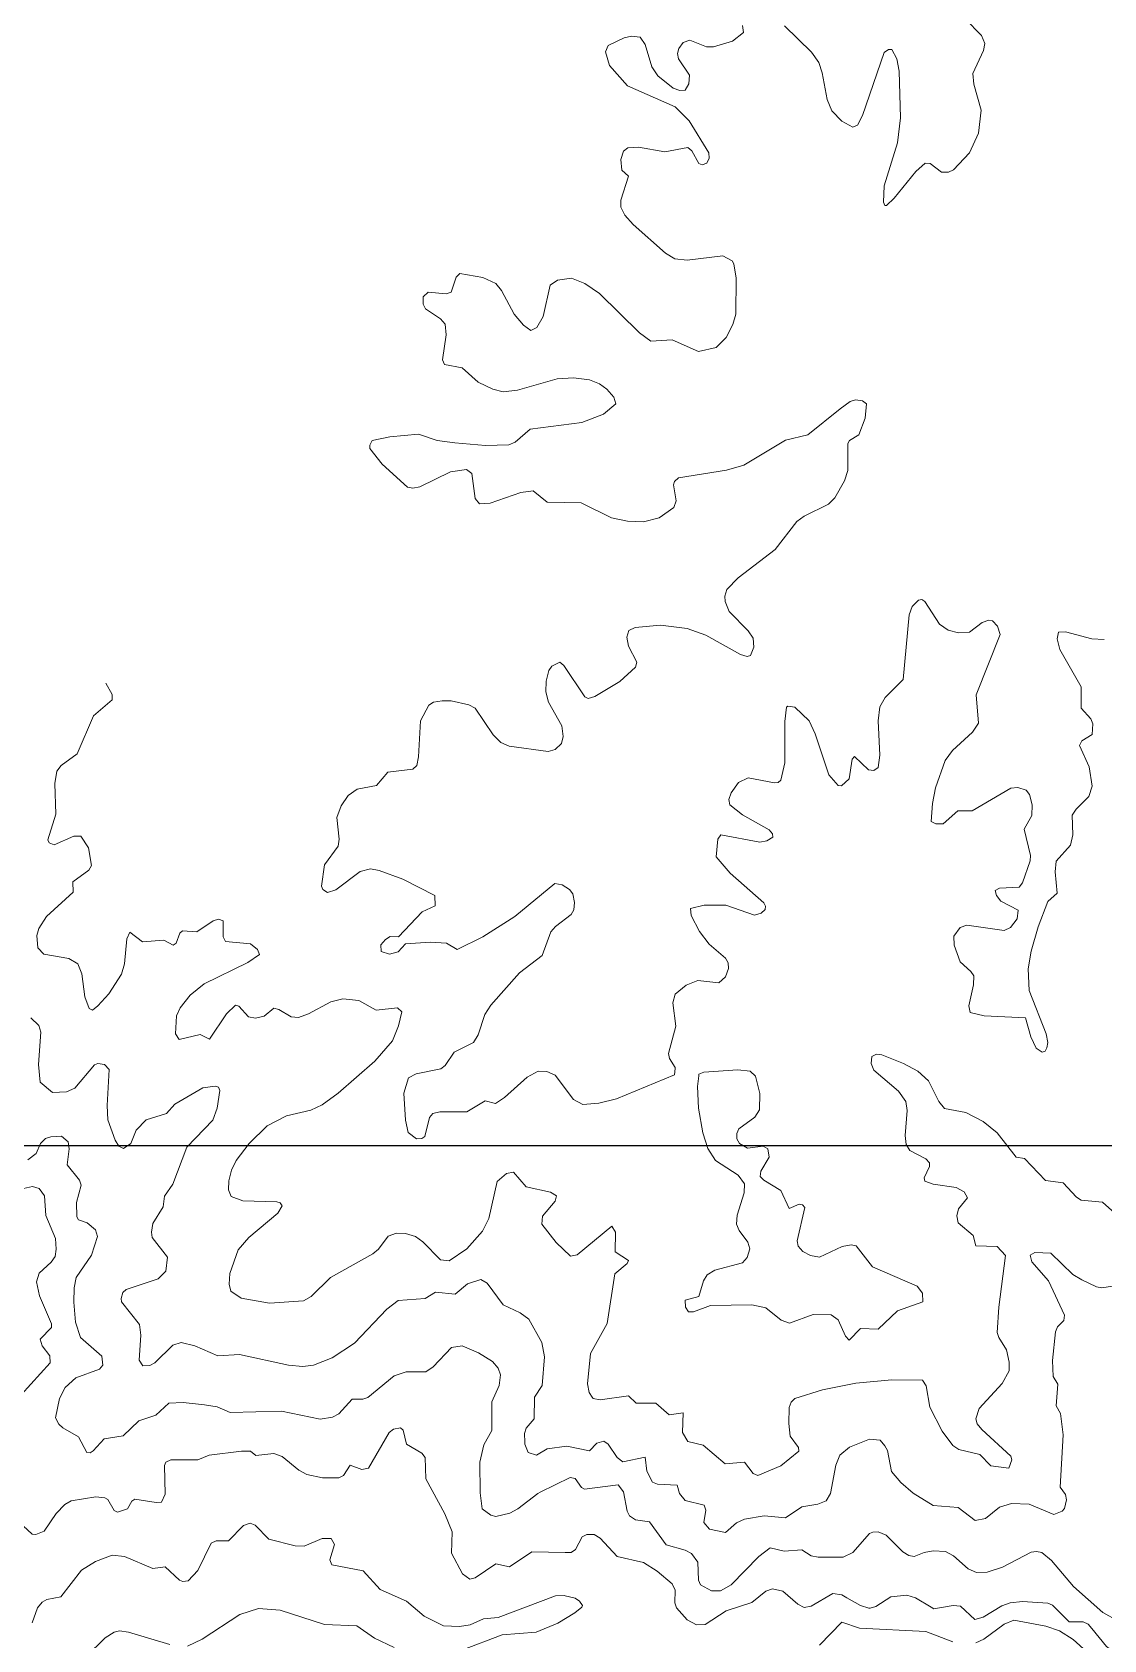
# Model space of a CAD drawing. Header units: feet. Extents: x -72 to 1107026, y -16 to 8357890.
# Drawn here: x 823197 to 838074, y 8273233 to 8295541 of the extents above; entities that cross this region are included whole.
import ezdxf

# ---------------------------------------------------------------- set-up
doc = ezdxf.new("R2010")
doc.units = ezdxf.units.FT
doc.header["$LTSCALE"] = 10
doc.header["$MEASUREMENT"] = 0
doc.layers.get('0').update_dxf_attribs({"linetype": 'CONTINUOUS'})
doc.layers.add('CURVAS_PERU_500_PSAD-18', color=23, linetype='CONTINUOUS', lineweight=5)

msp = doc.modelspace()

# ---------------------------------------------------------------- linework, layer by layer
at = {"color": 1}
msp.add_lwpolyline([(842428.9115638807, 8122447.358612711), (719446.710733898, 8122447.358612711), (719446.710733898, 8280092.372431142), (842428.9115638807, 8280092.372431142)], close=True, dxfattribs=at)
msp.add_lwpolyline([(842428.9115638807, 8122447.358612711), (719446.710733898, 8122447.358612711), (719446.710733898, 8280092.372431142), (842428.9115638807, 8280092.372431142)], close=True, dxfattribs=at)
at = {"layer": 'CURVAS_PERU_500_PSAD-18'}
for points in [[(833057.0568990763, 8295633.624366608), (833072.8392182387, 8295536.1605362), (832916.7133736302, 8295417.307825394), (832654.9674378296, 8295335.452393942), (832555.8453515269, 8295334.91530199), (832324.808332168, 8295428.544780766), (832234.7244206656, 8295395.830035333), (832175.180757032, 8295315.820178153), (832155.5628849559, 8295244.243414595), (832170.3143053423, 8295171.342870064), (832323.3252977576, 8294946.305979398), (832310.408146397, 8294822.758237615), (832262.029533502, 8294736.695428099), (832189.5230759722, 8294729.040308684), (832095.9153887844, 8294763.615093783), (831882.0139286359, 8294933.771494357), (831798.7274412398, 8295057.999904964), (831707.2368345964, 8295369.528040751), (831636.7926688511, 8295469.965864666), (831514.6223379958, 8295484.608749215), (831417.0491174575, 8295463.108638391), (831192.2697279431, 8295355.807236968), (831156.9998647765, 8295266.342936013), (831212.5177687888, 8295077.203952457), (831462.5205696158, 8294798.214343556), (832122.8098253203, 8294504.996249847), (832317.2442062242, 8294311.621008778), (832591.4409697026, 8293864.733947372), (832592.6478953783, 8293790.963856452), (832563.0237387535, 8293722.311584005), (832496.5246399337, 8293698.797609696), (832452.4453587171, 8293720.444700677), (832354.8713068574, 8293894.508299896), (832297.3920363276, 8293940.130383393), (831981.2718898386, 8293879.334398858), (831612.3230118838, 8293944.098664218), (831464.7312152608, 8293936.609457915), (831405.9286114367, 8293890.68381859), (831366.684323083, 8293774.303962521), (831384.1948764657, 8293626.183685351), (831473.2743786913, 8293542.127552833), (831370.1245011024, 8293209.572468327), (831366.8781546049, 8293110.489124205), (831423.681415848, 8292999.778209388), (831541.4575895604, 8292870.701976504), (831989.6877972295, 8292472.157957368), (832117.2887455896, 8292394.611958709), (832290.269978866, 8292377.20498961), (832785.3708861595, 8292438.463298878), (832913.1992075148, 8292366.392359217), (832939.1487885604, 8292323.880348874), (832970.864203344, 8292126.678438412), (832962.9915382223, 8291627.257918921), (832924.6121112998, 8291482.653110892), (832833.0350412419, 8291305.139626127), (832693.5966072713, 8291164.471903033), (832448.2160017336, 8291110.136781079), (832083.1343669223, 8291271.843979294), (831787.2950238559, 8291253.09847417), (831627.7104310824, 8291370.803791124), (831074.0541177848, 8291912.665136378), (830869.0023693317, 8292055.251600205), (830684.1646671742, 8292129.123018574), (830487.6845435861, 8292100.45209195), (830386.6904961623, 8292030.991374721), (830290.1957732401, 8291594.45925923), (830204.2083406755, 8291442.635948865), (830119.1601149121, 8291403.0876364), (830017.366218195, 8291473.662986287), (829888.3898148951, 8291626.363601634), (829711.0630833441, 8291956.155111111), (829631.4139527078, 8292051.856021347), (829451.6574565909, 8292136.333687405), (829133.6958748293, 8292192.449263519), (829081.3097725736, 8292142.972105503), (829013.1406659896, 8291931.264525535), (828942.4404680312, 8291910.028392273), (828693.8941527179, 8291931.564892683), (828624.2201599142, 8291867.611624211), (828626.9856966697, 8291768.178846993), (828659.5820254348, 8291701.552622935), (828867.1225200968, 8291563.571435418), (828932.1422731171, 8291489.271956258), (828945.6440158652, 8291341.10231682), (828894.1216189221, 8290995.226105271), (828923.0572710893, 8290929.725683995), (829165.1522049444, 8290881.447922528), (829390.0166029483, 8290685.767423223), (829591.2702200722, 8290585.484258351), (829736.3578492489, 8290549.472745602), (829934.3748809505, 8290572.464867842), (830486.7846193509, 8290729.891434133), (830711.1742011141, 8290743.328063799), (830934.4521732943, 8290718.130214497), (831073.1867386689, 8290662.361869654), (831173.4724726023, 8290588.201990248), (831270.5429306802, 8290474.198609241), (831301.1421803879, 8290381.364471161), (831128.9641904416, 8290241.658532107), (830826.7827467063, 8290123.333187671), (830109.3593608632, 8290033.532876275), (829903.9705074776, 8289853.79689072), (829812.9583062984, 8289815.995493092), (829488.4764483307, 8289804.413223191), (829065.188412585, 8289841.855509459), (828817.485943956, 8289875.049922582), (828560.5196474508, 8289964.655452359), (828162.3940653678, 8289925.911715559), (827918.1069949048, 8289875.86000065), (827882.3822058432, 8289812.132607391), (827886.0734980342, 8289762.666128701), (828057.1915576006, 8289547.845651248), (828406.3096016645, 8289227.275345517), (828479.6468278505, 8289214.744525745), (828577.5905331036, 8289233.465624984), (829003.7568681841, 8289441.699327924), (829224.5401748536, 8289473.841721643), (829299.1504345905, 8289414.943891102), (829347.6662311552, 8289069.412000488), (829408.5847787298, 8288996.751851877), (829557.0970695331, 8289003.414792354), (829981.6560048927, 8289151.970986713), (830153.799756285, 8289175.495094546), (830344.3907223059, 8289018.218603591), (830817.2376924509, 8289010.855524953), (831240.4839746193, 8288800.717327889), (831460.3033666093, 8288753.693604129), (831684.7623186548, 8288744.695644711), (831901.4684249787, 8288800.897237121), (832102.4303206622, 8288946.185921405), (832135.578801265, 8289038.315047001), (832098.519040588, 8289259.59726401), (832113.9894654613, 8289306.59716562), (832169.02966002, 8289356.649738972), (832834.261066969, 8289464.29543077), (833074.0806538975, 8289533.347764287), (833652.7921731141, 8289879.333384916), (833965.8734373378, 8289952.857475774), (834412.888064993, 8290313.738557363), (834553.396638426, 8290417.914380487), (834623.9370763393, 8290441.151988411), (834722.278353909, 8290424.705394485), (834780.6284276855, 8290381.543132985), (834761.6229025087, 8290183.785130534), (834671.9088987827, 8289951.127915507), (834544.8754806565, 8289872.923087637), (834517.5428679523, 8289832.17724367), (834519.929050745, 8289458.674316656), (834474.5615106022, 8289315.899929898), (834338.4911679572, 8289077.932684452), (834250.6779248054, 8288989.355333358), (833914.7934867346, 8288824.191181138), (833813.7355729123, 8288751.157816123), (833512.0792389158, 8288363.324195194), (832995.9505664312, 8287968.307559346), (832839.9468862035, 8287806.58162473), (832810.2023737609, 8287713.0193658), (832818.2589449742, 8287638.573697816), (832873.417159555, 8287499.763799353), (833135.3557032405, 8287232.668585733), (833205.9789514625, 8287130.178140429), (833213.5487114314, 8287006.599489977), (833169.9806945702, 8286890.993944591), (833124.0423948197, 8286878.897010682), (833028.4294388376, 8286907.596237535), (832548.0107728521, 8287174.732138769), (832288.4298029011, 8287264.414946048), (831917.1391894873, 8287310.430631776), (831569.642967937, 8287278.025052465), (831478.6921647727, 8287238.912536325), (831454.182664559, 8287143.668242613), (831473.1384312976, 8287020.869845248), (831588.8690937047, 8286800.073725905), (831573.7863886149, 8286729.141400793), (831352.6159760077, 8286529.24419422), (831009.4982883637, 8286323.643627947), (830914.1555794999, 8286296.268333556), (830869.7672706551, 8286316.313380348), (830578.3071975986, 8286751.490162211), (830520.3723823268, 8286797.782214873), (830410.8885640783, 8286744.697952377), (830370.2075981065, 8286682.518150005), (830333.9210627694, 8286537.24084924), (830328.3697208932, 8286387.601453232), (830363.9632650071, 8286242.677820902), (830548.2034772554, 8285916.690840451), (830566.7402213287, 8285769.04259836), (830546.4548640309, 8285671.444655153), (830456.5045591947, 8285587.707486043), (830361.4827164945, 8285557.711821398), (829818.8603826315, 8285635.134525879), (829705.0217651988, 8285686.235592935), (829596.8585571528, 8285788.652510999), (829345.1154100284, 8286158.839876463), (829257.8634581976, 8286207.20940691), (829014.9459315452, 8286262.012252836), (828890.040211625, 8286262.810519553), (828767.1122879154, 8286241.868917547), (828705.2777846963, 8286200.160459795), (828585.7812684237, 8285983.781747952), (828559.421156877, 8285485.515456842)], [(836147.1185404775, 8295727.534497306), (836373.8137319364, 8295495.035795847), (836422.0957147712, 8295381.574924636), (836401.9313436409, 8295284.428637233), (836255.4334385293, 8294968.583127072), (836269.1135408502, 8294819.833003648), (836369.1310061896, 8294458.854144541), (836333.7372999435, 8294137.517704457), (836206.6810523599, 8293867.329701511), (835984.386917284, 8293631.270430164), (835917.9854199961, 8293597.827526961), (835818.8580286123, 8293597.372405116), (835661.3735621512, 8293718.664744225), (835591.6844894427, 8293723.021140026), (835461.4320310084, 8293606.645699245), (835164.2365666622, 8293236.121608437), (835054.226134063, 8293134.793901393), (835031.6074131432, 8293136.340103535), (835015.9905154416, 8293183.57947802), (835021.7654276035, 8293407.938184002), (835209.974269974, 8294003.234136537), (835249.5664529772, 8294350.651313378), (835233.9549939691, 8295000.177665099), (835200.9016104441, 8295171.870883221), (835132.7256712981, 8295301.124563981), (835082.9438880594, 8295299.418935641), (835022.2084614213, 8295258.889820732), (834725.4412849294, 8294383.372097354), (834653.0116098691, 8294252.552789931), (834589.6823552577, 8294220.435324458), (834436.8472212952, 8294303.454704646), (834298.9670610736, 8294447.293726869), (834231.6737315464, 8294608.002587374), (834165.2038888736, 8294976.988535785), (834116.0265174389, 8295118.37074862), (834017.0092682496, 8295262.221870882), (833641.690117866, 8295628.733250138)], [(832122.3659608664, 8281159.823322864), (832123.8524981579, 8281172.751297686), (832042.8277187725, 8281297.258946918), (832031.9584549414, 8281370.006258002), (832132.4073235351, 8281750.103315743), (832088.86770031, 8282071.799934581), (832123.1105193511, 8282190.120940443), (832275.9892315033, 8282316.452403923), (832437.6336256043, 8282382.638910075), (832731.3833093923, 8282349.939817001), (832822.6984748396, 8282432.983076957), (832862.5693813569, 8282550.280715984), (832859.2468703495, 8282624.913358231), (832823.2952989689, 8282689.971337727), (832595.2487284392, 8282884.236848213), (832459.79151504, 8283063.457497926), (832343.0094782898, 8283284.224083491), (832334.8782116964, 8283382.265825706), (832525.5670399985, 8283427.983217883), (832825.1848200904, 8283424.999097593), (833223.7806156087, 8283287.835191002), (833318.6254580743, 8283316.901135225), (833374.1724985592, 8283365.434856711), (833378.9815208551, 8283414.859383069), (833354.4438974796, 8283457.464758472), (832884.19868331, 8283868.882044076), (832691.9708297513, 8284096.524479749), (832715.2360526598, 8284343.037267774), (832758.7476133383, 8284401.583495085), (833297.0973754915, 8284303.054142033), (833395.2533625022, 8284320.175413532), (833480.047638339, 8284369.924923809), (833474.977183174, 8284418.794805226), (833426.3719046197, 8284474.366166966), (833055.4920131443, 8284681.481177105), (832879.9850643339, 8284820.251395836), (832868.0967602031, 8284892.459926442), (832900.4079074613, 8284986.782113869), (833002.2981993139, 8285127.464753555), (833135.249037165, 8285193.522989094), (833501.4815966348, 8285123.194104386), (833551.013107322, 8285127.715937732), (833587.413830823, 8285160.09959718), (833643.2793673992, 8285402.23053487), (833645.4242547448, 8285977.177106434), (833667.9656716681, 8286175.414636367), (833687.3637177603, 8286190.066037973), (833784.6316118286, 8286172.760217668), (833984.7716849586, 8285986.846620228), (834068.0239582956, 8285805.440599401), (834254.7208385345, 8285235.648366796), (834385.6033555048, 8285087.977346674), (834433.7955839069, 8285080.874226395), (834540.4368386897, 8285181.09412627), (834581.8789469235, 8285452.280525363), (834610.6606302452, 8285490.223882413), (834807.6159134322, 8285303.316545658), (834879.9447795041, 8285296.869514053), (834942.850301557, 8285336.01090453), (834962.2376303456, 8285508.606312214), (834939.7598472601, 8285983.033664651), (834965.6689983038, 8286180.857664342), (835038.3631764185, 8286310.826417619), (835289.3127288257, 8286557.606944222), (835369.0411168365, 8287454.11307218), (835410.6886883011, 8287571.26247453), (835499.8716239918, 8287657.167854742), (835547.5821013765, 8287670.453380846), (835587.0185148129, 8287640.81145338), (835790.2656514754, 8287326.468572174), (835911.6198759086, 8287241.019023125), (836057.3762713898, 8287207.521783574), (836206.5815255612, 8287214.562046304), (836384.7338409038, 8287350.002024135), (836479.006389949, 8287379.543826461), (836527.9556490756, 8287370.952812929), (836595.5201996862, 8287298.193211731), (836633.0594263504, 8287181.450063907), (836299.68778512, 8286347.388628148), (836331.3106040631, 8285952.89092851), (836249.8296549672, 8285827.883156701), (835974.3157555155, 8285573.661116746), (835871.043010497, 8285433.262482068), (835737.5486114661, 8285056.861798007), (835692.7073923713, 8284836.404845896), (835678.0328701597, 8284589.674594965), (835742.8139988418, 8284553.435709345), (835840.7973047607, 8284554.697465864), (836047.317768134, 8284734.076920196), (836243.8789388756, 8284733.764240183), (836780.4354879854, 8285051.405359902), (836879.5235048935, 8285061.874821085), (836996.5706815829, 8285024.534821563), (837039.6451469592, 8284963.563001118), (837077.8359141955, 8284819.279628117), (837073.8934806852, 8284669.686723611), (836967.2847941644, 8284482.282531069), (837054.138664369, 8284118.343490795), (837051.946376766, 8284043.511483443), (836942.1975035316, 8283738.429456399), (836898.4581951783, 8283679.050573723), (836625.1374029703, 8283664.8083546), (836563.7789418566, 8283631.55366059), (836583.352957472, 8283559.859561693), (836642.8666712665, 8283480.335754052), (836885.4701868356, 8283356.388209889), (836871.1241055685, 8283236.470292225), (836779.3897640926, 8283118.893843458), (836691.0392832949, 8283075.345082087), (836173.1149805777, 8283148.982540624), (836080.1993117144, 8283116.33247736), (835991.8829866097, 8282998.570902955), (835995.6617265461, 8282874.256418883), (836080.0392854256, 8282639.702686481), (836228.7556327683, 8282508.149701235), (836267.037688547, 8282445.143973486), (836263.0677090315, 8282320.665522034), (836197.5308026886, 8282028.052145474), (836217.7242512451, 8281935.666894407), (836410.7870794965, 8281893.17046456), (836986.1742759324, 8281863.987078466), (837059.4874412047, 8281598.892245831), (837134.6479938233, 8281442.222185062), (837215.7062494296, 8281385.17719433), (837258.9666847815, 8281403.31887988), (837284.3339984261, 8281446.349510895), (837296.2882216885, 8281519.476418991), (837270.5556687957, 8281641.722365141), (837038.296849126, 8282245.26492252), (837024.0358710187, 8282543.47987535), (837066.5726799562, 8282789.704116045), (837162.5939267743, 8283126.248362717), (837297.8345769865, 8283476.020376584), (837424.4199965701, 8283592.973366603), (837397.8697916665, 8283889.652262839), (837410.874521462, 8284037.318064584), (837610.2265688368, 8284259.573227997), (837640.9792335923, 8284403.666403418), (837635.0996176221, 8284676.424289983), (837688.5050364487, 8284760.331147068), (837864.9496619302, 8284937.070409626), (837910.2507069712, 8285077.626682753), (837867.6481046426, 8285348.453781093), (837737.1693129685, 8285644.099352745), (837766.0796167664, 8285708.69145022), (837913.5219294769, 8285795.882365474), (837921.716239474, 8285943.585876026), (837891.3986321954, 8286011.539610922), (837759.6668626876, 8286160.586772623), (837760.6304664498, 8286457.039406681), (837462.7932442308, 8286976.802705675), (837425.3983607889, 8287121.440091879), (837444.6336877407, 8287216.428004909), (837543.0204210819, 8287221.611632098), (837904.9597270215, 8287124.227641879), (838078.7763351151, 8287114.887319129)], [(824222.0958094487, 8286509.248929435), (824308.3581052879, 8286350.381406733), (824309.9862850492, 8286277.596355627), (824047.01264826, 8286052.97683475), (823821.2602595226, 8285525.818575788), (823600.8339260942, 8285363.878042655), (823537.8413500867, 8285287.670960503), (823511.1165492593, 8285115.640493464), (823526.8909578708, 8284691.398063868), (823415.6484579671, 8284335.223574965), (823433.2853495637, 8284290.237493921), (823502.9640305957, 8284265.443064), (823776.763663928, 8284384.086245514), (823873.1086846532, 8284385.820309124), (823981.174602859, 8284220.763898961), (824021.3577609968, 8283976.28034916), (823983.4702974496, 8283913.312078039), (823762.173339284, 8283752.794659336), (823765.8955586944, 8283605.257768752), (823395.7423640459, 8283271.90182982), (823290.1355175487, 8283103.052491252), (823263.9084904622, 8283006.811915716), (823275.4871517116, 8282833.578315366), (823361.7356879454, 8282747.186325401), (823706.0992995698, 8282688.926811033), (823832.0239065164, 8282612.086565832), (823889.142600919, 8282475.316374217), (823930.8550576284, 8282153.119351681), (823989.1716616313, 8281991.796937143), (824032.792222302, 8281967.998272228), (824109.4460580084, 8282028.613515033), (824260.2839534106, 8282195.42542786), (824436.359035649, 8282467.739869391), (824477.7164594317, 8282611.407002741), (824513.7005659762, 8282959.403381301), (824551.1770668501, 8283050.267617655), (824726.9625796325, 8282916.072125463), (825023.8171862843, 8282940.642011273), (825156.902009767, 8282873.528802929), (825197.0485753164, 8282897.872280688), (825249.5964606409, 8283038.090950384), (825286.512233441, 8283070.13407547), (825484.7005534547, 8283058.190079327), (825710.612479245, 8283211.714857605), (825782.531990521, 8283231.675067369), (825849.5619612529, 8283209.756660022), (825850.8231337713, 8282985.83292029), (825883.1699061613, 8282921.295146778), (826227.6512996422, 8282888.427936994), (826324.679666922, 8282810.731141949), (826354.557056799, 8282744.08962175), (826192.4919833306, 8282629.906913724), (825586.1702264203, 8282334.90325938), (825392.1436873502, 8282177.715135931), (825250.2177299855, 8282003.870951031), (825200.3813278961, 8281889.733133116), (825187.2390309977, 8281641.911402143), (825238.6269539841, 8281562.306286037), (825528.4382184295, 8281632.004191915), (825660.7644036717, 8281566.569541625), (825895.2810462343, 8281918.574859527), (826021.0881436273, 8282038.412723389), (826065.9826097828, 8282023.486405355), (826200.9869325908, 8281877.305110935), (826298.319271794, 8281857.634704025), (826418.6143931407, 8281884.935613955), (826550.0413139296, 8281996.450062774), (826622.120542825, 8281978.710250133), (826794.7569701718, 8281878.080390119), (826892.5116004625, 8281868.459176957), (827033.3493510238, 8281918.881213376), (827341.5007006531, 8282084.54456671), (827510.540086597, 8282126.409624836), (827733.5844683335, 8282104.586013887), (827970.4232459159, 8281971.749038205), (828268.1264690403, 8282001.558147573), (828328.8646360324, 8281948.528345154), (828284.7117075785, 8281753.805135638), (828197.7684386116, 8281546.76668321), (827954.4253047144, 8281262.89505491), (827446.256105646, 8280818.56319344), (827225.0570874684, 8280655.552711761), (827066.4506117357, 8280583.132958413), (826725.846222983, 8280504.276500904), (826460.036189877, 8280366.918029116), (826211.130759556, 8280121.417307738), (826031.0759084255, 8279881.970250092), (825964.7250950747, 8279747.66522073), (825928.7577184372, 8279602.283581406), (825924.8707490024, 8279477.624943973), (825958.3549185148, 8279384.823769076), (826119.650007532, 8279326.260299696), (826594.0267074872, 8279309.55113118), (826641.9828557204, 8279295.874907156), (826668.5582441281, 8279257.281078639), (826605.454986721, 8279152.163067225), (826203.6039642427, 8278814.622933237), (826057.6783055908, 8278644.376507726), (825941.6826484586, 8278315.659747321), (825930.4008252516, 8278166.426985564), (825954.9865055388, 8278070.284833765), (826097.8089595446, 8277974.431862894), (826490.1713146642, 8277904.731439515), (826962.827617317, 8277935.730529682), (827069.8403796218, 8277998.914718981), (827336.5646810477, 8278261.761759937), (827926.4882205415, 8278588.917489519), (828002.8392746695, 8278652.880441149), (828138.0871495327, 8278832.165117973), (828252.9464639167, 8278875.8148618), (828377.5583629574, 8278871.593387008), (828520.7050844263, 8278828.42449812), (828622.4304979558, 8278756.571679982), (828866.1940845131, 8278506.04540778), (828985.5764710383, 8278491.449520406), (829232.5173501945, 8278659.93185942), (829447.9670618307, 8278902.450405149), (829536.2807562384, 8279081.04120114), (829650.7726836484, 8279591.825671074), (829781.1599002327, 8279703.603243235), (829878.2069723525, 8279722.24641594), (830053.3966438603, 8279519.649656129), (830394.2946788243, 8279443.138020728), (830477.1038318856, 8279391.853547036), (830458.4758557036, 8279322.069407773), (830280.3870133394, 8279112.771698292), (830270.9730660887, 8279001.957652565), (830470.4206867418, 8278746.367135117), (830669.1021975654, 8278557.093613258), (830762.7074155745, 8278577.055786834), (831242.8472022285, 8278972.462390508), (831293.5227737012, 8278890.688375713), (831287.8366613807, 8278618.345444669), (831473.3697478939, 8278498.265396066), (831454.4494437038, 8278454.517568093), (831284.460194035, 8278310.444031397), (831178.4713297506, 8277620.173774695), (830948.0182750544, 8277208.182037017), (830907.5493241444, 8276786.244390819), (830929.0207530743, 8276663.396657607), (830969.7355251466, 8276600.852598775)], [(828559.421156877, 8285485.515456842), (828534.8915951252, 8285363.874504177), (828480.5670320162, 8285313.075323684), (828136.2007543354, 8285274.765063304), (827975.2632130934, 8285087.809220977), (827707.1030968842, 8285035.347491977), (827585.4263782275, 8284950.026396584), (827486.8046651401, 8284806.101091737), (827428.0665996431, 8284641.89112637), (827456.7174925276, 8284344.921209744), (827443.2768341909, 8284246.561254485), (827255.2095751325, 8283985.629813978), (827214.604175918, 8283689.335731426), (827232.4152455842, 8283643.534053142), (827295.5022768999, 8283604.121717196), (827410.950031599, 8283638.710617683), (827751.526325503, 8283892.294632752), (827893.8810567593, 8283932.09190478), (828016.3806694343, 8283909.65317632), (828345.0016168524, 8283789.208791175), (828787.6392625724, 8283561.874828575), (828793.8451814139, 8283416.776408133), (828611.5686268711, 8283332.671533894), (828284.7170075806, 8282985.358495373), (828168.4507216327, 8282991.17275268), (828104.3943039955, 8282952.697504614), (828037.5670345051, 8282878.848551489), (828041.1861767594, 8282784.022208422), (828156.9622767668, 8282749.226886354), (828276.4179007527, 8282778.802231381), (828378.2148458002, 8282888.649724807), (828727.2410326719, 8282914.94166515), (828950.1614295964, 8282901.073797368), (829096.0341685938, 8282810.922607312), (829455.4253621502, 8282985.466300772), (829898.0814327439, 8283267.643703877), (830454.7607612179, 8283726.076182474), (830552.1403325527, 8283709.855194648), (830657.6814514259, 8283643.491634051), (830703.5171929919, 8283584.820956954), (830727.560412284, 8283462.736277275), (830715.7514961562, 8283363.842409062), (830679.3611887814, 8283298.821879118), (830461.136822646, 8283132.500696567), (830396.8267982125, 8283056.593640582), (830276.725157435, 8282729.902882917), (829960.9172449759, 8282486.886904011), (829564.2562340628, 8282037.375851119), (829482.1230607496, 8281912.008922603), (829387.6357732173, 8281627.607502382), (829321.6577557593, 8281522.501378426), (829054.4905985941, 8281389.374109267), (828929.8371171805, 8281203.536456663), (828871.4112241901, 8281157.594931802), (828529.3869640558, 8281088.231296716), (828420.7167359233, 8281030.557242438), (828358.5756649891, 8280817.12768403), (828380.7848046084, 8280443.369674185), (828415.7541087898, 8280273.235341907), (828533.820902962, 8280184.867176518), (828608.0232802139, 8280189.830498883), (828649.2943857799, 8280216.898828748), (828711.8479911962, 8280482.949214305), (828759.4345209363, 8280538.516949194), (828856.2462223237, 8280560.856996824), (829229.9843342148, 8280558.788389895), (829485.0028599277, 8280713.188363593), (829627.3698204879, 8280673.991375678), (829752.1464069665, 8280755.953495689), (830069.5624052738, 8281038.434595627), (830220.0988107863, 8281125.79572542), (830343.9118348396, 8281121.04578555), (830455.6752500565, 8281067.064139353), (830712.8477535939, 8280730.256377666), (830840.8943235902, 8280659.466040989), (831064.67867294, 8280679.257734358), (831306.9333589838, 8280740.542233779), (832112.5965807844, 8281074.712988473), (832122.3659608664, 8281159.823322864)], [(830035.7839222527, 8275975.897885883), (830033.8932283723, 8276097.198880777), (830056.1427698813, 8276168.07152426), (830167.415499789, 8276301.476322356), (830169.5925962678, 8276599.833031096), (830279.0827188881, 8276762.839793695), (830311.2350932986, 8277160.636955095), (830274.4040284206, 8277356.438069161), (830089.4539601982, 8277681.230301314), (829971.0137510018, 8277772.163584583), (829733.8800791134, 8277879.160576583), (829511.793529653, 8278180.652911169), (829427.5738239654, 8278231.422988651), (829239.0458326493, 8278172.510069743), (829070.6232129586, 8278028.522698997), (828798.1810856804, 8278054.931215022), (828650.8962642571, 8277967.186716665), (828279.2568297301, 8277940.279953381), (828120.8473324026, 8277819.294696188), (827673.4649308138, 8277349.253324847), (827359.6028147913, 8277144.707620765), (827104.385171755, 8277044.020454595), (826955.8214014984, 8277025.871226277), (826756.6958119685, 8277042.3269105), (826074.5614200351, 8277194.409629784), (825776.4282839724, 8277171.746770361), (825457.7971313857, 8277312.909279408), (825264.0285638797, 8277359.603413391), (825148.3586899566, 8277319.763241635), (824899.606532446, 8277074.465256062), (824832.787433059, 8277041.042029224), (824734.384360234, 8277033.67594807), (824683.0925419955, 8277113.15873647), (824704.287096488, 8277462.262385738), (824685.6105380771, 8277610.434549719), (824437.4180634073, 8277920.719930733), (824433.3315650525, 8277969.570614675), (824457.9913093036, 8278051.155725549), (824500.4348738688, 8278093.465816146), (824947.9491243053, 8278242.010130171), (825050.951307473, 8278346.897223778), (825078.1489228198, 8278542.137884352), (824863.4611619161, 8278813.758993097), (824851.8558628903, 8278887.439640515), (824873.2465647215, 8279010.243216194), (825015.091624537, 8279243.214724855), (825036.7689250812, 8279390.726474747), (825149.9519913384, 8279554.442397624), (825344.1818659429, 8280068.130755051), (825705.2211178925, 8280443.805867733), (825763.5275437234, 8280608.343633886), (825803.0581230454, 8280855.016480811), (825783.3290664902, 8280900.312575003), (825737.576987322, 8280917.455208462), (825566.2240769989, 8280891.662568103), (825176.8312084011, 8280667.539372932), (825064.2880710335, 8280535.636990472), (824779.3343858661, 8280446.117700578), (824640.1548972633, 8280304.544331172), (824565.2117415938, 8280120.967355479), (824464.9821309276, 8280049.123932119), (824401.0384704191, 8280081.319758726), (824347.9491711886, 8280165.776674884), (824248.9044229421, 8280448.257631312), (824236.5238757291, 8280647.479856126), (824264.1481990297, 8281146.457868501), (824200.8917228936, 8281218.441085038), (824109.6564817074, 8281230.108046912), (824064.3578044176, 8281210.986795937), (823787.983765245, 8280889.289685406), (823676.424728361, 8280835.701662378), (823479.5452378134, 8280828.486071119), (823307.1306053142, 8280970.047847899), (823283.3801665632, 8281216.636149453), (823317.3171501311, 8281665.223620634), (823289.1763963824, 8281758.762430775), (823180.2122656396, 8281861.491220359)], [(830969.7355251466, 8276600.852598775), (830982.6769257928, 8276580.981083766), (831079.6658219374, 8276563.660557349), (831474.7814557118, 8276617.395517522), (831580.1096984758, 8276518.245231196), (831853.4423190039, 8276516.500217341), (832040.6840222231, 8276355.045534926), (832232.2063975751, 8276382.906913064), (832224.7954234337, 8276111.262196999), (832298.6836350543, 8275984.316264354), (832513.34324195, 8275932.379941348), (832818.8469892888, 8275677.110682474), (833086.562988546, 8275698.638115196), (833205.644651378, 8275539.669431824), (833270.2222153032, 8275511.156804541), (833590.5181326015, 8275649.013438871), (833841.8701929576, 8275852.897942027), (833836.8442470523, 8275899.951460295), (833719.4176078315, 8276060.406292004), (833702.6088177515, 8276234.647347675), (833707.059967908, 8276458.959348338), (833732.2349788107, 8276529.322873113), (833786.1661156975, 8276579.803811753), (834166.2049337428, 8276703.702225125), (834632.34551086, 8276794.455443591), (835130.0440049913, 8276841.435233185), (835554.6405026424, 8276835.593671433), (835608.458533097, 8276756.363129324), (835655.672391287, 8276461.079265089), (835828.9586969845, 8276128.563009592), (835978.9170420384, 8275929.165749471), (836060.978290732, 8275873.812379415), (836351.8361838355, 8275806.151712919), (836506.7912698151, 8275646.14664899), (836753.5431088903, 8275613.281858955), (836795.8557731982, 8275732.610769934), (836782.4429755223, 8275779.213565351), (836379.6476878409, 8276152.491409032), (836315.8674124444, 8276229.422806256), (836296.4873795339, 8276301.181908771), (836341.0789371973, 8276441.282101812), (836662.6509394977, 8276790.305661174), (836759.1559336832, 8276963.385637579), (836758.6670784196, 8277087.875179254), (836719.9508070275, 8277258.490119698), (836613.7137729106, 8277426.452552602), (836594.9110760696, 8277498.103623446), (836615.2282448012, 8277847.445067543), (836708.4604139244, 8278566.569505068), (836592.601851528, 8278691.988671611), (836295.8438661325, 8278701.938325388), (836257.3925913717, 8278841.418369612), (836050.7344388136, 8279020.596723389), (836033.3331938878, 8279117.804710883), (836054.9588907418, 8279215.050026044), (836182.6620602047, 8279365.365269437), (836133.4053120397, 8279449.226251267), (836024.7658534115, 8279508.633268228), (835703.169225198, 8279553.809766119), (835587.4176881518, 8279597.709917349), (835578.1239732087, 8279643.674563798), (835651.9892896956, 8279802.157849677), (835652.6538220625, 8279851.244758607), (835601.7096654449, 8279905.13008463), (835382.4546810847, 8280024.42004714), (835329.9348775777, 8280107.240450435), (835317.2589361942, 8280231.219266805), (835344.0290464822, 8280580.042196266), (835322.9562929622, 8280702.725654576), (835222.1961874063, 8280844.042482434), (834880.6533029221, 8281135.496416497), (834845.8451704683, 8281228.31431196), (834853.0409496697, 8281326.988911862), (834917.9393451703, 8281359.818185513), (834991.6603341918, 8281351.741667153), (835293.8843257311, 8281232.221917486), (835491.4610023339, 8281124.939197003), (835638.1360252757, 8280991.025550437), (835784.2549098227, 8280701.010903361), (835863.5758187457, 8280605.290458922), (836155.3657426208, 8280549.307354033), (836400.3148226015, 8280424.958822684), (836594.4318474361, 8280268.52915431), (836854.2432227491, 8279932.258403314), (836970.6045689398, 8279913.733315217), (837262.8732046245, 8279606.756470594), (837507.8557109209, 8279574.704794005), (837693.1865559521, 8279374.645118842), (837756.7419608885, 8279335.911148809), (838052.6567067326, 8279307.3013), (838445.5796070948, 8278961.276954217)], [(832450.4982084986, 8281058.1022691), (832431.5203013933, 8280909.729041219), (832444.8595364948, 8280610.20141501), (832508.5860027832, 8280266.132237829), (832577.0394803782, 8280052.03211188), (832682.5602499146, 8279883.642372217), (832996.1869577165, 8279679.220694906), (833083.5364913318, 8279560.674842837), (833081.7786427229, 8279436.676563138), (832985.3691470145, 8279126.477456052), (832974.4300877207, 8279002.512870439), (833012.5336623326, 8278910.968816603), (833133.1884563386, 8278751.593920904), (833160.3123054054, 8278656.852456459), (833123.9463521737, 8278538.308651088), (833057.94640116, 8278464.40587076), (832673.5512745638, 8278360.420880586), (832565.3736147573, 8278299.912678082), (832515.0875739133, 8278214.226989952), (832449.5220641962, 8277999.079062909), (832262.0813316954, 8277944.095363785), (832265.9431321622, 8277847.554795782), (832305.9399973725, 8277785.140393203), (832372.4524334241, 8277785.117174156)], [(832372.4524334241, 8277785.117174156), (832378.7772243484, 8277785.114038901), (832612.5828902919, 8277870.263264202), (833186.8172274362, 8277881.394341802), (833381.7735573731, 8277840.850509314), (833594.7419568407, 8277667.842797063), (833711.0384968624, 8277628.795423555), (834038.661763571, 8277747.12628617), (834286.7649748843, 8277744.36056685), (834385.3991692895, 8277672.367594652), (834488.0526470542, 8277444.718436766), (834539.6150162984, 8277393.041373292), (834693.5250606269, 8277550.909931815), (834940.6010217862, 8277544.030810392), (835210.627803899, 8277800.053494436), (835561.7725548742, 8277924.246308329), (835558.3351062806, 8278044.435066963), (835481.1191651605, 8278141.676316399), (834863.4767003257, 8278407.369087314), (834637.4131687055, 8278701.52617369), (834564.2508298474, 8278714.901339155), (834441.7294850049, 8278692.008118158), (834126.237057593, 8278545.011461696), (834003.7462887125, 8278565.362727623), (833893.0244798441, 8278622.529975703), (833828.478925372, 8278697.379747093), (833818.7307187673, 8278771.309535602), (833925.1203049666, 8279231.396877285), (833892.7165818531, 8279268.746020012), (833844.5950209964, 8279276.148567061), (833706.8578050635, 8279217.282057287), (833588.5357778049, 8279468.359551326), (833354.0410643935, 8279609.130561561), (833303.8948368242, 8279663.485641876), (833312.6055377568, 8279735.994435919), (833427.7942347645, 8279928.786600633), (833408.1420694699, 8280047.823417863), (833346.3023273132, 8280083.893156692), (833125.8573922486, 8280057.484785091), (833018.1326967282, 8280119.044397159), (832980.241728944, 8280182.52557648), (832977.1568710562, 8280257.088637645), (833008.7124101414, 8280323.893246884), (833230.7831948376, 8280485.048667441), (833295.6597848607, 8280589.221125163), (833300.2074342382, 8280812.898815056), (833238.0615909551, 8281053.695699641), (833166.1998248172, 8281121.691140515), (832993.2262067519, 8281142.633628507), (832519.5566113096, 8281111.592016757), (832453.4044882422, 8281080.802150319), (832450.4982084986, 8281058.1022691)], [(823137.2510019089, 8279892.355328074), (823254.0855472051, 8279983.154210906), (823311.289742174, 8280121.137409596), (823384.9094763119, 8280187.965977067), (823454.8472013832, 8280214.483263765), (823603.0362925646, 8280222.694940973), (823697.8379206232, 8280145.195013425), (823710.3258631489, 8280047.71090551), (823684.7284821233, 8279825.698289823), (823853.0026029141, 8279611.516155615), (823878.2079331044, 8279541.74306854), (823812.4537751138, 8279301.899136726), (823817.369149616, 8279103.248117397), (823842.5503639341, 8279060.712701451), (823960.1463364419, 8279019.962017341), (824074.7718474662, 8278924.057712282), (824103.1947023342, 8278831.354210587), (824020.1897983442, 8278570.731089205), (823810.663933365, 8278262.195141467), (823779.571609431, 8278115.791623647), (823774.4402096008, 8277916.019632037), (823797.3801410908, 8277642.09158872), (823868.3116802801, 8277430.25612879), (824166.63125401, 8277167.462328506), (824176.424464921, 8277044.649538564), (824130.7832273154, 8276987.907361878), (823802.8328246148, 8276867.314511662), (823653.7425755096, 8276736.13729598), (823574.8801913118, 8276580.406990001), (823523.1274236739, 8276312.895913482), (823566.5417710252, 8276223.69141161), (823623.4383960571, 8276175.312887843), (823839.4396476605, 8276051.732670111), (823957.8712763619, 8275833.0314498), (824004.866785398, 8275827.093590559), (824044.4511040812, 8275857.337311345), (824196.3521634164, 8276022.59887201), (824462.4125104306, 8276062.448467718), (824678.1337833554, 8276269.835994728), (824912.5562626617, 8276348.931707466), (825094.3326479949, 8276516.124453181), (825293.6317212604, 8276527.449532119), (825591.8089038162, 8276495.784501894), (825764.4281667855, 8276467.165278752), (825947.4275164973, 8276387.099979524), (826657.7308654035, 8276407.979196263), (827194.996218944, 8276296.326644729), (827366.8495930734, 8276323.832732974), (827455.3710814312, 8276367.716407249), (827638.2228366255, 8276571.68627386), (827786.1127010019, 8276570.610551438), (827856.0193290841, 8276597.357511275), (828220.9185880101, 8276897.989019431), (828386.8601856674, 8276951.515870499), (828660.4557544147, 8276949.584597101), (828763.4555646011, 8277018.789138637), (829019.3819805349, 8277291.377380625), (829164.7487670691, 8277312.284865632), (829394.8778602111, 8277215.839559451), (829585.4850308034, 8277096.609635052), (829668.223267717, 8277003.68842959), (829698.540525794, 8276909.317243565), (829681.7381781491, 8276761.047045656), (829577.7988365083, 8276535.017737582), (829576.3161270733, 8276135.971801169), (829467.9021193513, 8275940.524755598), (829411.9694703284, 8275697.155392532), (829415.8984660844, 8275272.79793327), (829445.1195940829, 8275049.592443778), (829562.9989495667, 8274963.984372882), (829635.5940910926, 8274946.422073231), (829829.1646735665, 8274992.526333235), (829939.5293973336, 8275050.729534108), (830214.8311701826, 8275264.978996954), (830247.4320692054, 8275280.858438515)], [(822912.094371659, 8276485.722960499), (823449.451618011, 8277076.650291355), (823443.8177113901, 8277174.935038739), (823336.0078229373, 8277311.148753135), (823310.6694757675, 8277406.322047681), (823464.1698780004, 8277567.634419341), (823467.6430179015, 8277616.654722233), (823299.4499758056, 8278006.698372455), (823258.4077884005, 8278201.294735357), (823294.9912360233, 8278318.555913804), (823459.1740496813, 8278471.821069865), (823514.8488953391, 8278553.976845397), (823532.7789156125, 8278651.97318821), (823520.4962261918, 8278801.193205204), (823386.4212563117, 8279122.289796286), (823367.5392358297, 8279395.327824457), (823295.9860419366, 8279496.269431273), (823202.7271516235, 8279523.835311731), (822910.7507955712, 8279460.082171747)], [(838219.5177521224, 8278144.849790184), (838046.6723924333, 8278118.58619573), (837973.2304649702, 8278131.833103692), (837769.446467041, 8278227.216958949), (837641.0403782246, 8278304.505782289), (837335.9339478799, 8278598.575982716), (837113.3603793716, 8278609.194982682), (837052.8142842147, 8278572.752751816), (837075.6992195365, 8278476.348563374), (837303.1291135233, 8278212.039859561), (837528.8067449189, 8277738.756652003), (837517.3213754228, 8277666.210077579), (837431.8751528927, 8277575.200421431), (837402.2273060177, 8277506.776516361), (837362.3762684086, 8277109.43218164), (837371.2877402913, 8276884.828199798), (837433.3974492342, 8276778.373246389), (837410.8616164392, 8276479.888228977), (837473.6801734177, 8276373.555349869), (837508.9551100752, 8276075.713333175), (837468.396798752, 8275349.739678487), (837542.9663271242, 8275250.532848504), (837554.3627136552, 8275177.294218662), (837526.7675699234, 8275055.799142472), (837496.1583550265, 8275016.735597292), (837380.5806118959, 8274973.098505932), (837038.9123831191, 8275116.466109005), (836789.7058944248, 8275124.468132043), (836623.5630775742, 8275074.714633294), (836430.6190597434, 8274916.813153349), (836285.2546460778, 8274889.627816474), (836049.2578571844, 8275067.827524993), (835702.2998960295, 8275098.423404223), (835426.1251446896, 8275268.32048369), (835256.3925683284, 8275415.871959344), (835127.2046700267, 8275567.956892937), (835069.1115213371, 8275861.049721858), (835034.0127425585, 8275926.501318838), (834968.5846400103, 8276001.823894712), (834820.8393023461, 8276016.127016515), (834541.5665154973, 8275907.63944691), (834408.4530766914, 8275796.72555784), (834351.2354609581, 8275658.758367314), (834280.1606752097, 8275265.354189853), (834218.1589815951, 8275160.678865394), (834101.7144250739, 8275115.875920679), (833880.4629854829, 8275078.285399582), (833654.5333875894, 8274926.750327272), (833356.7125397567, 8274952.018652563), (833085.6715324945, 8274909.563597369), (832973.637177912, 8274855.408414702), (832819.4736061587, 8274720.224501529), (832600.2824053224, 8274767.601691493), (832522.9741597867, 8274859.716536873), (832548.0331704186, 8275032.449292305), (832523.8553758414, 8275100.528653856), (832263.682307287, 8275165.999881027), (832185.014561183, 8275262.286804243), (832150.8998842555, 8275379.660482168), (831878.2139131296, 8275391.793035671), (831809.2873129088, 8275418.824783966), (831727.8075760312, 8275571.656256074), (831708.3565605287, 8275765.294565424), (831395.4716233888, 8275702.145155344), (831318.0835654568, 8275763.338442245), (831192.7112023849, 8275949.96809957), (831131.7393216642, 8275990.396555665), (831036.4200285275, 8275963.373190258), (830933.6499863814, 8275856.944080691), (830618.7208904733, 8275920.372087158), (830346.9335212599, 8275881.926380254), (830196.2000863431, 8275795.993205679), (830080.3436710763, 8275833.001127451), (830036.2251910295, 8275947.677764869), (830035.7839222527, 8275975.897885883)], [(830594.1902156917, 8274446.701640485), (830131.6777192649, 8274454.492101459), (829823.1218834927, 8274246.0626041), (829632.3654164062, 8274288.97987829), (829345.129936353, 8274091.802431923), (829273.052938709, 8274076.568361362), (829172.9561505266, 8274147.929178851), (829020.508132201, 8274433.355986755), (829029.8092307872, 8274730.555472482), (828925.8995976492, 8274983.490627284), (828663.4732176939, 8275466.049742372), (828653.3493418071, 8275763.615854771), (828607.7927052707, 8275821.948652679), (828394.6215414926, 8275949.914106973), (828347.2716530282, 8276142.271410557), (828310.1354246184, 8276172.446403065), (828212.5655269548, 8276156.587662), (828153.4170203609, 8276111.798255758), (827865.4058732626, 8275614.889122701), (827772.2918914612, 8275594.334986437), (827612.3604193964, 8275657.560224843), (827518.9313643151, 8275512.969213964), (827453.1082086388, 8275482.463774825), (827228.682620855, 8275480.435380376), (827009.2988132497, 8275528.389532594), (826899.375819981, 8275586.929143927), (826666.6180320382, 8275775.869577133), (826551.0495428306, 8275819.633543981), (826303.4046256943, 8275790.13488244), (826227.3005369802, 8275852.486228641), (826102.6109772178, 8275851.461001669), (825656.3820020293, 8275794.821685285), (825495.3921226343, 8275729.587979808), (825120.6553097044, 8275732.024503027), (825055.2525285236, 8275696.056962662), (825033.1500521656, 8275652.50692735), (825044.721224326, 8275253.312816741), (824993.1477842238, 8275144.773228747), (824919.3748484508, 8275136.937719901), (824624.0692674727, 8275184.263439929), (824582.9111613326, 8275158.872565616), (824521.5405893612, 8275052.022154783), (824380.8535254188, 8275006.59841875), (824336.7002151608, 8275028.1152629), (824248.3921036543, 8275178.603754115), (824207.1285349878, 8275205.573334769), (824083.0844348707, 8275218.618253698), (823738.7610059087, 8275162.317597391), (823652.3977059852, 8275112.886254036), (823531.0202855885, 8274987.266415804), (823362.4414207222, 8274740.404338924), (823248.5791393993, 8274692.767501194), (823199.1648642027, 8274697.542151416), (823074.0288802857, 8274816.201732877)], [(830247.4320692054, 8275280.858438515), (830663.4962877512, 8275483.566995444), (830735.9841675186, 8275471.840687612), (830820.5624936334, 8275348.778277815), (830862.5334371519, 8275323.546382465), (831331.246607387, 8275384.401123919), (831404.8533258319, 8275288.346348236), (831456.7047576394, 8275018.802072702), (831489.1372488025, 8274951.878715897), (831571.7444020745, 8274896.922620269), (831766.6447849463, 8274872.118572526), (831999.9257754732, 8274550.511265097), (832263.6925793134, 8274479.417529989), (832349.4607162593, 8274428.676790535), (832439.6166632965, 8274311.262832058), (832444.876505164, 8274062.374524937), (832474.3719935454, 8273994.616449569), (832627.3792746258, 8273912.80950274), (832751.6774447802, 8273912.938890588), (832899.9984556742, 8273997.461008724), (833284.7798123468, 8274390.292592864), (833443.4686307055, 8274510.98450785), (833634.6233892678, 8274462.135400589), (833882.6302198502, 8274479.529527761), (834008.9701163251, 8274400.085355377), (834106.9047808115, 8274380.509251904), (834456.2748133794, 8274382.191883185), (834588.7063221796, 8274446.942094337), (834819.9187178735, 8274708.204552863), (834865.6157866449, 8274728.007105511), (834940.1776229672, 8274732.642368889), (835053.5753002529, 8274684.487903054), (835282.6155776295, 8274454.3134202), (835366.6916384883, 8274401.236350983), (835440.3258351327, 8274390.252630747), (835578.717545544, 8274446.7569996), (835702.1622346621, 8274465.837683236), (835876.0138574592, 8274459.795034453), (835984.8869994562, 8274399.826288316), (836190.7984767241, 8274217.747887362), (836304.184797368, 8274167.636622461), (836453.2849077701, 8274173.906262385), (836668.4908210814, 8274239.077687353), (837066.0574539609, 8274447.733193062), (837140.1923548235, 8274457.563077353), (837213.8121464159, 8274444.834503897), (837347.0353574755, 8274333.219425521), (837653.9629361338, 8273970.835436335), (838061.3628626673, 8273613.251529766), (838278.74515473, 8273491.587936606)], [(830596.7438994491, 8273845.243545103), (830587.9284021811, 8273847.39820418), (830463.5029288859, 8273841.232952811), (829667.7573539221, 8273544.201117722), (829460.7909521444, 8273524.987197039), (829278.9336268493, 8273442.978559878), (829131.1738220754, 8273417.536209511), (828907.8101483674, 8273429.215401599), (828638.7390864916, 8273559.233342168), (828391.3808426285, 8273768.956589979), (828026.879620801, 8273931.718174297), (827794.1887431938, 8274189.363384895), (827356.7334480472, 8274274.677321464), (827330.9355466496, 8274340.733353473), (827392.8174430847, 8274555.084688701), (827347.5362662369, 8274640.88192012), (827224.7255325904, 8274638.740568162), (826971.3841709645, 8274533.776955708), (826847.0544245278, 8274537.958214738), (826484.9644365911, 8274631.813036041), (826291.4618227301, 8274824.134021178), (826222.2610730354, 8274850.088566494), (826129.631881248, 8274820.206091296), (825921.9994880147, 8274605.217682266), (825750.008647427, 8274606.848800439), (825683.7290242189, 8274575.548218966), (825497.4768942886, 8274196.049681564), (825362.0892429576, 8274050.65528824), (825288.9672245118, 8274041.571763553), (825244.0603929629, 8274062.769328075), (825042.7971355747, 8274247.047746546), (824871.2839570709, 8274222.325448172), (824481.4398818694, 8274389.150423388), (824309.1066792713, 8274407.246980647), (824076.1589565221, 8274317.804915242), (823884.4774149267, 8274200.782368135), (823593.3588527343, 8273828.575812683), (823399.7106007626, 8273792.094366156), (823335.0771227244, 8273755.259698829), (823272.4561565727, 8273677.778441122), (823196.4610129673, 8273470.623968708)], [(834505.9142914223, 8273815.937641712), (834434.2290020977, 8273857.243046063), (834311.7222128648, 8273874.001184955), (834010.1056689844, 8273701.112773227), (833913.0443980201, 8273682.524851095), (833824.7733698669, 8273726.197448853), (833619.298526562, 8273907.901998368), (833474.7059029763, 8273940.79666353), (833381.6804839714, 8273907.414292667), (833188.3852283428, 8273749.441686125), (832832.2689806856, 8273635.225632045), (832537.9960899809, 8273446.339685049), (832420.5275284962, 8273438.732678118), (832291.0978759992, 8273511.522259178), (832140.5407436611, 8273676.804809002), (832117.169383663, 8273747.84091911), (832124.964924243, 8273922.275437226), (832082.603068619, 8274009.760462244), (831871.1349225065, 8274185.5733876), (831682.5684575994, 8274306.871750013), (831318.3676545385, 8274387.190809101), (831081.143694683, 8274642.282840163), (830998.1463193556, 8274696.223663302), (830899.0457573566, 8274693.182615304), (830831.1622340498, 8274662.317434867), (830738.7992310007, 8274486.693090688), (830677.6032707738, 8274445.284958165), (830594.1902156917, 8274446.701640485)], [(825355.7457936963, 8273145.148750891), (825557.4087763578, 8273242.986614677), (826081.4206080878, 8273583.184331014), (826340.5550588025, 8273669.407632441), (826637.8297934793, 8273644.756933641), (827255.9916890812, 8273445.798484346), (827704.2071976704, 8273425.473140434), (827950.6419734543, 8273257.598049267), (828220.5236535068, 8273127.332872753)], [(829163.6864720744, 8273087.720723681), (829722.8918866913, 8273302.752469023), (830194.9402164794, 8273338.450169928), (830494.5473313034, 8273463.025321246), (830729.4025174285, 8273605.715365037), (830826.6394914001, 8273684.308560753), (830835.7474012461, 8273707.549928539), (830794.0734138719, 8273768.64655821), (830733.0629986771, 8273811.922502424), (830596.7438994491, 8273845.243545103)], [(834828.3127332083, 8273674.395726986), (834812.4147573244, 8273670.197541834), (834693.947697916, 8273707.614157904), (834505.9142914223, 8273815.937641712)], [(835675.8773667976, 8273687.08703419), (835458.0822730203, 8273817.181158325), (835338.8855128239, 8273852.462776157), (835116.7391206902, 8273831.704304137), (834907.7599564295, 8273695.398207956), (834828.3127332083, 8273674.395726986)], [(835791.5543362943, 8273677.577837805), (835713.5545843054, 8273664.577350475), (835675.8773667976, 8273687.08703419)], [(837483.0774827334, 8273592.319967764), (837362.5687054424, 8273713.87454563), (837294.6787049633, 8273742.194896451), (836945.3212804283, 8273763.942788784), (836771.31736241, 8273748.461417069), (836655.2405863917, 8273703.201116505), (836400.3742703397, 8273545.150156733), (836280.4729250465, 8273515.641983161), (836081.7824693355, 8273700.496807816), (835983.4165440018, 8273709.531428952), (835791.5543362943, 8273677.577837805)], [(834124.1540353311, 8273160.306230526), (834438.0436775693, 8273480.345844149), (834679.6475623328, 8273393.182792066), (835603.0569669264, 8273346.848784291), (835975.6277287215, 8273203.886254553)], [(836295.3355765317, 8273189.766466152), (836409.5831271925, 8273240.095310653), (836689.4988336808, 8273449.399609993), (836826.2550247111, 8273504.2362252), (837268.8215395182, 8273424.084372923), (837457.8892762272, 8273359.688215418), (837646.4061944464, 8273237.725909811), (837980.6371683839, 8272936.379610225)], [(837727.3805749608, 8273482.41718859), (837590.0227091174, 8273484.457889906), (837483.0774827334, 8273592.319967764)], [(837906.0323196799, 8273389.611903111), (837855.8244123849, 8273451.150632338), (837788.4916849886, 8273481.502856474), (837727.3805749608, 8273482.41718859)], [(823942.8951808518, 8272996.970829367), (824210.4070573434, 8273259.581908306), (824336.9229680041, 8273338.989773143), (824409.7517705568, 8273355.623240562), (824533.5651843541, 8273339.897207656), (825108.5336911592, 8273169.437042553)], [(838273.0841251708, 8273049.024513038), (838205.2372340753, 8273064.120340926), (838108.1375087732, 8273141.918752735), (837906.0323196799, 8273389.611903111)]]:
    msp.add_lwpolyline(points, dxfattribs=at)

doc.saveas('drawing.dxf')
